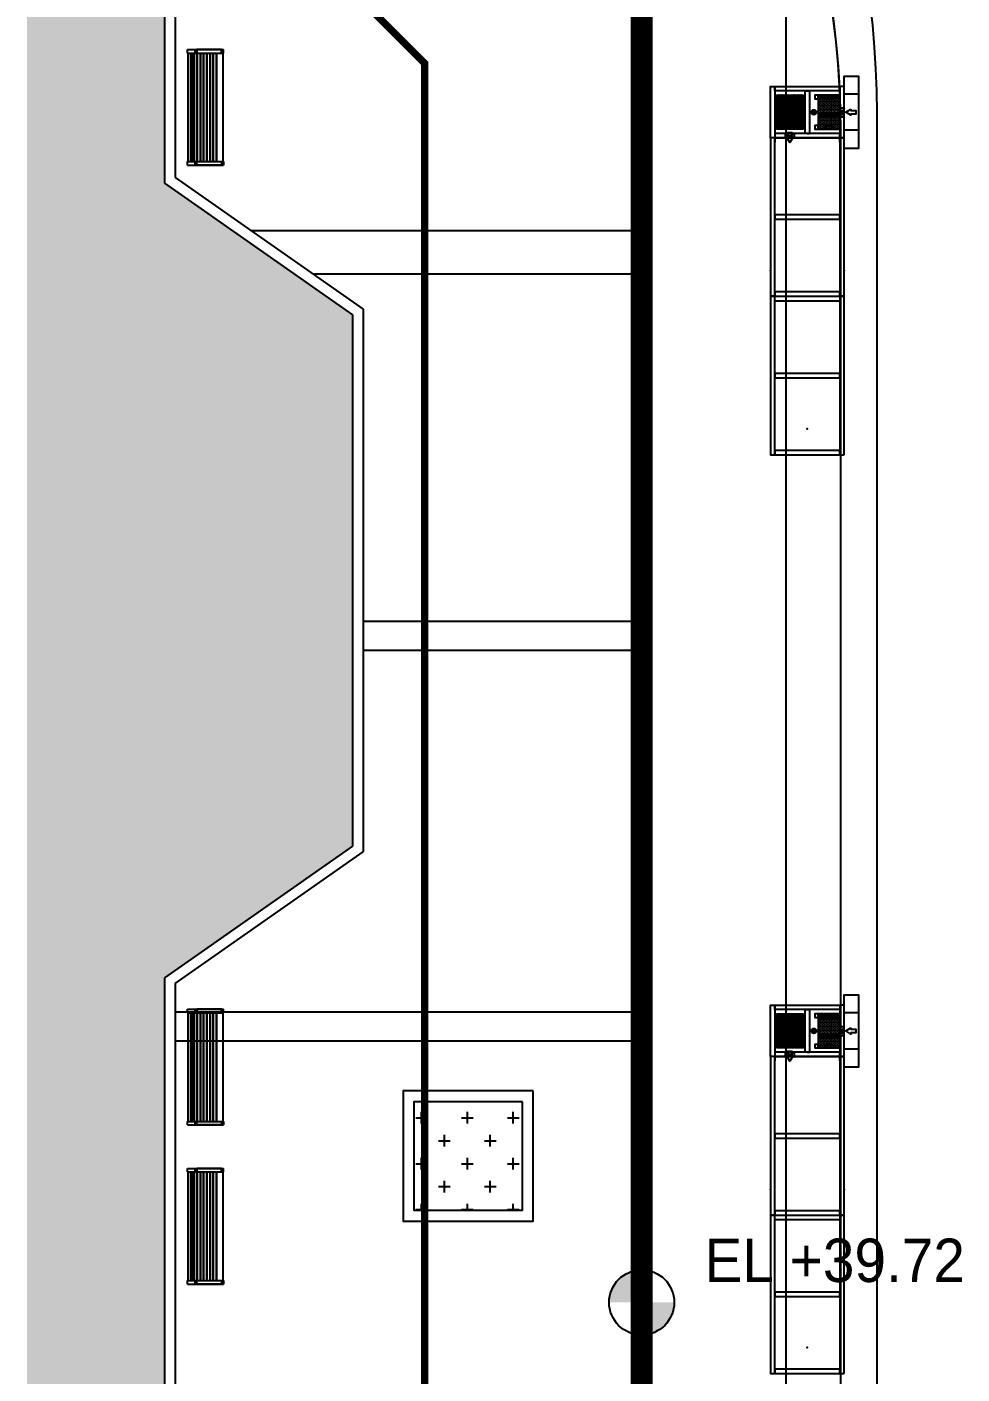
# Model space of a CAD drawing. Header units: millimetres. Extents: x -58335 to 291665, y -66693 to 213307.
# Drawn here: x 196383 to 209313, y 131122 to 149744 of the extents above; entities that cross this region are included whole.
import ezdxf
from ezdxf.xclip import XClip

# ---------------------------------------------------------------- set-up
doc = ezdxf.new("R2010")
doc.units = ezdxf.units.MM
doc.header["$LTSCALE"] = 1000
doc.header["$XCLIPFRAME"] = 0
for name, pattern in [('X-SITE$0$HID', [2.8, 1.8, -1]), ('X-SITE$0$HIDDEN', [0.375, 0.25, -0.125]), ('X-SITE$0$HIDDEN2', [4.75, 3.17, -1.58]), ('X-SITE$0$PHANTOM2', [1.25, 0.625, -0.125, 0.125, -0.125, 0.125, -0.125])]:
    doc.linetypes.add(name, pattern=pattern)
for name, color, linetype in [('X-SITE$0$-MY-계획선', 253, 'Continuous'), ('X-SITE$0$-MY-녹지', 254, 'Continuous'), ('X-SITE$0$-MY-보조선', 253, 'Continuous'), ('X-SITE$0$-MY-시설선', 254, 'Continuous'), ('X-SITE$0$-MY-시설선 wood', 254, 'Continuous'), ('X-SITE$0$-MY-포장선', 254, 'Continuous'), ('X-SITE$0$-보도선', 7, 'Continuous'), ('X-SITE$0$A-BOUNDARY(PLAN)', 2, 'X-SITE$0$PHANTOM2'), ('X-SITE$0$A-SYM-LEVEL', 7, 'Continuous'), ('X-SITE$0$A-TEXT-NOTE', 7, 'Continuous'), ('X-SITE$0$A-전기충전기', 1, 'Continuous'), ('X-SITE$0$식물재배화분', 253, 'Continuous'), ('X-SITE$0$차선계획', 7, 'Continuous')]:
    doc.layers.add(name, color=color, linetype=linetype)
doc.layers.add('X-SITE$0$-변경 블럭 외곽-', color=252, linetype='Continuous', lineweight=0)
for name, color, linetype, plot in [('X-SITE$0$NOPLOT', 193, 'Continuous', False), ('X-SITE$0$건축한계선(3m)', 193, 'Continuous', False), ('X-SITE$0$차량출입불허구간', 193, 'Continuous', False)]:
    doc.layers.add(name, color=color, linetype=linetype, plot=plot)
doc.styles.add('X-SITE$0$Gtx', font='')
doc.styles.get('X-SITE$0$Gtx').set_extended_font_data('Dotum')
pattern_1 = [(0, (-29382.5, 14650.24), (317.5, 317.5), [158.75, -476.25]), (90, (-29303.13, 14570.87), (-317.5, 317.5), [158.75, -476.25])]

# ---------------------------------------------------------------- blocks, each defined once
blk = doc.blocks.new('X-SITE$0$JMP-001')
at = {"layer": 'X-SITE$0$-MY-시설선'}
for p, q in [((-750, 493), (-800, 493)), ((-800, 493), (-800, -7)), ((-750, 383), (-800, 383)), ((-750, 493), (-750, -7)), ((800, 493), (750, 493)), ((750, 493), (750, -7)), ((800, 383), (750, 383)), ((800, 493), (800, -7)), ((-750, -7), (-800, -7)), ((750, -7), (800, -7))]:
    blk.add_line(p, q, dxfattribs=at)
at = {"layer": 'X-SITE$0$-MY-시설선 wood'}
for p, q in [((750, 480), (-750, 480)), ((750, 444), (-750, 444)), ((750, 429), (-750, 429)), ((750, 427), (-750, 427)), ((750, 417), (-750, 417)), ((750, 416), (-750, 416)), ((750, 405), (-750, 405)), ((750, 404), (-750, 404)), ((750, 394), (-750, 394)), ((750, 357), (-750, 357)), ((750, 353), (-750, 353)), ((750, 313), (-750, 313)), ((750, 308), (-750, 308)), ((750, 268), (-750, 268)), ((750, 264), (-750, 264)), ((750, 224), (-750, 224)), ((750, 220), (-750, 220)), ((750, 179), (-750, 179)), ((750, 175), (-750, 175)), ((750, 135), (-750, 135)), ((750, 131), (-750, 131)), ((750, 90), (-750, 90)), ((750, 86), (-750, 86)), ((750, 0), (-750, 0))]:
    blk.add_line(p, q, dxfattribs=at)
for points in [[(-800, 364), (-750, 364), (-750, 23), (-800, 23)], [(800, 364), (750, 364), (750, 23), (800, 23)]]:
    blk.add_lwpolyline(points, close=True, dxfattribs=at)
blk = doc.blocks.new('X-SITE$0$240910_L-1F')
at = {"layer": 'X-SITE$0$-MY-녹지'}
h = blk.add_hatch(dxfattribs=at)
h.set_pattern_fill('CROSS', color=256, scale=50, style=2)
h.set_pattern_definition(pattern_1)
h.paths.add_polyline_path([(172500, 131894), (171500, 132894), (171500, 140773), (168900, 142593), (168900, 151250), (171500, 153070), (171500, 160414), (168900, 162234), (168900, 167279), (167000, 169179), (167000, 125655), (172500, 125655)])
h = blk.add_hatch(dxfattribs=at)
h.set_pattern_fill('CROSS', color=256, scale=50, style=2)
h.set_pattern_definition(pattern_1)
h.paths.add_polyline_path([(172500, 131894), (171500, 132894), (171500, 140773), (168900, 142593), (168900, 151250), (171500, 153070), (171500, 160414), (168900, 162234), (168900, 167279), (167000, 169179), (167000, 125655), (172500, 125655)])
h = blk.add_hatch(dxfattribs=at)
h.set_pattern_fill('CROSS', color=256, scale=50, style=2)
h.set_pattern_definition(pattern_1)
h.paths.add_polyline_path([(173850, 149536), (172350, 149536), (172350, 148036), (173850, 148036)])
h = blk.add_hatch(dxfattribs=at)
h.set_pattern_fill('CROSS', color=256, scale=50, style=2)
h.set_pattern_definition(pattern_1)
h.paths.add_polyline_path([(173850, 149536), (172350, 149536), (172350, 148036), (173850, 148036)])
h = blk.add_hatch(dxfattribs=at)
h.set_pattern_fill('CROSS', color=256, scale=50, style=2)
h.set_pattern_definition(pattern_1)
h.paths.add_polyline_path([(173850, 149536), (172350, 149536), (172350, 148036), (173850, 148036)])
h = blk.add_hatch(dxfattribs=at)
h.set_pattern_fill('CROSS', color=256, scale=50, style=2)
h.set_pattern_definition(pattern_1)
h.paths.add_polyline_path([(173850, 149536), (172350, 149536), (172350, 148036), (173850, 148036)])
at = {"layer": 'X-SITE$0$-MY-계획선'}
for p, q in [((169050, 167342), (169050, 162313)), ((169050, 167342), (169050, 162313)), ((169050, 162313), (171650, 160492)), ((169050, 162313), (171650, 160492)), ((171650, 160492), (171650, 152992)), ((171650, 160492), (171650, 152992)), ((169050, 151171), (171650, 152992)), ((169050, 151171), (171650, 152992)), ((169050, 151171), (169050, 142671)), ((169050, 151171), (169050, 142671))]:
    blk.add_line(p, q, dxfattribs=at)
blk.add_lwpolyline([(174000, 149686), (172200, 149686), (172200, 147886), (174000, 147886)], close=True, dxfattribs=at)
blk.add_lwpolyline([(174000, 149686), (172200, 149686), (172200, 147886), (174000, 147886)], close=True, dxfattribs=at)
at = {"layer": 'X-SITE$0$-MY-보조선'}
for p, q in [((168900, 167279), (168900, 162234)), ((168900, 167279), (168900, 162234)), ((168900, 162234), (171500, 160414)), ((168900, 162234), (171500, 160414)), ((171500, 160414), (171500, 153070)), ((171500, 160414), (171500, 153070)), ((171500, 153070), (168900, 151250)), ((171500, 153070), (168900, 151250)), ((168900, 151250), (168900, 142593)), ((168900, 151250), (168900, 142593))]:
    blk.add_line(p, q, dxfattribs=at)
blk.add_lwpolyline([(173850, 149536), (172350, 149536), (172350, 148036), (173850, 148036)], close=True, dxfattribs=at)
blk.add_lwpolyline([(173850, 149536), (172350, 149536), (172350, 148036), (173850, 148036)], close=True, dxfattribs=at)
blk.add_lwpolyline([(173850, 149536), (172350, 149536), (172350, 148036), (173850, 148036)], close=True, dxfattribs=at)
blk.add_lwpolyline([(173850, 149536), (172350, 149536), (172350, 148036), (173850, 148036)], close=True, dxfattribs=at)
at = {"layer": 'X-SITE$0$-MY-포장선'}
for points in [[(170095, 161581), (175500, 161581)], [(170095, 161581), (175500, 161581)], [(170952, 160981), (175500, 160981)], [(170952, 160981), (175500, 160981)], [(171650, 156181), (175500, 156181)], [(171650, 156181), (175500, 156181)], [(171650, 155781), (175500, 155781)], [(171650, 155781), (175500, 155781)], [(169050, 150781), (175500, 150781)], [(169050, 150781), (175500, 150781)], [(169050, 150381), (175500, 150381)], [(169050, 150381), (175500, 150381)]]:
    blk.add_lwpolyline(points, dxfattribs=at)
at = {"layer": 'X-SITE$0$-MY-시설선', "rotation": 90}
for p, xscale in [((169711, 163283), -1.00000000000003), ((169711, 163283), -1.000000000000029), ((169711, 150016), -1.00000000000003), ((169711, 150016), -1.000000000000029), ((169711, 147816), -1.00000000000003), ((169711, 147816), -1.000000000000029)]:
    blk.add_blockref('X-SITE$0$JMP-001', p, dxfattribs=dict(at, xscale=xscale))
blk = doc.blocks.new('X-SITE$0$A$C58c92af8')
at = {"layer": 'X-SITE$0$-보도선'}
blk.add_line((497736, 454906), (497736, 292099), dxfattribs=at)
at = {"layer": 'X-SITE$0$-보도선', "color": 252}
blk.add_lwpolyline([(385957, 466906), (485736, 466906, -0.414214), (497736, 454906), (497736, 292099, -0.414214), (485736, 280099), (431757, 280099)], format="xyb", dxfattribs=at)
at = {"layer": 'X-SITE$0$-보도선'}
blk.add_arc((485736, 454906), 12000, 0, 90, dxfattribs=at)
at = {"layer": 'X-SITE$0$NOPLOT', "color": 251, "lineweight": 0}
blk.add_lwpolyline([(487915, 282849), (494986, 289920), (494986, 457085), (487915, 464156), (324557, 464156), (317486, 457085), (317486, 289920), (324557, 282849)], close=True, dxfattribs=at)
at = {"layer": 'X-SITE$0$차선계획', "color": 252}
blk.add_lwpolyline([(385949, 467406), (485986, 467406, -0.414214), (498236, 455156), (498236, 291849, -0.414214), (485986, 279599), (431757, 279599)], format="xyb", dxfattribs=at)
blk = doc.blocks.new('X-SITE$0$A$Cae67b6b8')
blk.add_lwpolyline([(172429, -39000), (172429, -6243), (164186, 2000), (131429, 2000)])
blk = doc.blocks.new('X-SITE$0$s2')
at = {"layer": 'X-SITE$0$식물재배화분'}
h = blk.add_hatch(dxfattribs=at)
h.set_pattern_fill('HEX', color=8, scale=0.05, style=0)
h.set_pattern_definition([(180, (0.93054, -0.26), (0, -0.01082532), [0.00625, -0.0125]), (300, (0.93054, -0.26), (0.009375, 0.00541266), [0.00625, -0.0125]), (240, (0.92429, -0.26), (0.009375, -0.00541266), [0.00625, -0.0125])])
h.paths.add_polyline_path([(-0.234, -0.261), (-0.234, -0.559), (0.234, -0.559), (0.234, -0.261)])
h = blk.add_hatch(dxfattribs=at)
h.set_pattern_fill('HONEY', color=8, scale=0.1, style=0)
h.set_pattern_definition([(180, (256.349269, -34.993789), (-0.01875, -0.0108253175), [0.0125, -0.025]), (300, (256.349269, -34.993789), (0.01874999996, -0.01082531757), [0.0125, -0.025]), (240, (256.349269, -34.993789), (-4e-11, -0.02165063507), [-0.025, 0.0125])])
h.paths.add_polyline_path([(0.235, -0.939), (0.235, -0.762), (-0.235, -0.762), (-0.235, -0.939)])
h = blk.add_hatch(dxfattribs=at)
h.set_pattern_fill('HONEY', color=8, scale=0.1, style=0)
h.set_pattern_definition([(180, (256.349269, -35.191289), (-0.01875, -0.0108253175), [0.0125, -0.025]), (300, (256.349269, -35.191289), (0.01874999996, -0.01082531757), [0.0125, -0.025]), (240, (256.349269, -35.191289), (-4e-11, -0.02165063507), [-0.025, 0.0125])])
h.paths.add_polyline_path([(0.235, -1.137), (0.235, -0.959), (-0.235, -0.959), (-0.235, -1.137)])
at = {"layer": 'X-SITE$0$식물재배화분', "color": 8}
for p, q in [((0.235, -0.26), (-0.235, -0.26)), ((-0.235, -0.26), (-0.235, -0.56)), ((0.234, -0.261), (-0.234, -0.261)), ((-0.234, -0.261), (-0.234, -0.559)), ((0.234, -0.559), (0.234, -0.261)), ((0.235, -0.56), (0.235, -0.26)), ((-0.235, -0.56), (0.235, -0.56)), ((-0.234, -0.559), (0.234, -0.559)), ((-0.235, -1.137), (-0.235, -0.762)), ((-0.235, -0.762), (0.235, -0.762)), ((0.235, -0.762), (0.235, -1.137)), ((0.235, -1.137), (-0.235, -1.137))]:
    blk.add_line(p, q, dxfattribs=at)
at = {"layer": 'X-SITE$0$식물재배화분'}
for p, q in [((0.415, -0.26), (0.355, -0.26)), ((0.355, -0.26), (0.355, -1.16)), ((0.295, -0.71), (0.295, -0.68)), ((0.295, -0.71), (0.295, -0.74)), ((0.355, -1.16), (0.415, -1.16))]:
    blk.add_line(p, q, dxfattribs=at)
at = {"layer": 'X-SITE$0$식물재배화분', "linetype": 'X-SITE$0$HIDDEN', "ltscale": 3}
for p, q in [((2.605, -1.16), (2.605, -0.26)), ((0.356, -0.888), (0.295, -0.888)), ((0.355, -1.013), (0.295, -1.013))]:
    blk.add_line(p, q, dxfattribs=at)
at = {"layer": 'X-SITE$0$식물재배화분', "color": 8}
for points in [[(0.5, -0.2), (-0.5, -0.2), (-0.5, 0), (0.5, 0)], [(-0.235, -0.56), (-0.235, -0.606), (-0.185, -0.606), (-0.185, -0.56)], [(0.185, -0.56), (0.185, -0.606), (0.235, -0.606), (0.235, -0.56)]]:
    blk.add_lwpolyline(points, close=True, dxfattribs=at)
at = {"layer": 'X-SITE$0$식물재배화분', "color": 8, "linetype": 'X-SITE$0$HIDDEN2', "ltscale": 0.2}
for points in [[(-0.25, 0), (-0.25, 0), (-0.25, -0.2)], [(0.25, 0), (0.25, 0), (0.25, -0.2)]]:
    blk.add_lwpolyline(points, dxfattribs=at)
at = {"layer": 'X-SITE$0$식물재배화분', "color": 7}
for points in [[(-0.043, -0.107), (-0.026, -0.107), (-0.026, -0.037), (0.026, -0.037), (0.026, -0.107), (0.043, -0.107), (0, -0.175)], [(0.35, -0.994), (0.35, -0.977), (0.28, -0.977), (0.28, -0.925), (0.35, -0.925), (0.35, -0.909), (0.418, -0.951)]]:
    blk.add_lwpolyline(points, close=True, dxfattribs=at)
at = {"layer": 'X-SITE$0$식물재배화분'}
for points in [[(-0.355, -0.26), (0.355, -0.26), (0.355, -0.2), (-0.355, -0.2)], [(-0.295, -1.16), (-0.355, -1.16), (-0.355, -0.26), (-0.295, -0.26)], [(0.355, -1.16), (0.355, -0.26), (0.295, -0.26), (0.295, -1.16)], [(2.545, -0.2), (0.355, -0.2), (0.355, -0.26), (2.545, -0.26)], [(4.735, -0.2), (2.545, -0.2), (2.545, -0.26), (4.735, -0.26)], [(4.735, -1.16), (4.735, -0.26), (4.675, -0.26), (4.675, -1.16)], [(0.295, -0.74), (-0.295, -0.74), (-0.295, -0.68), (0.295, -0.68)], [(0.355, -1.22), (-0.355, -1.22), (-0.355, -1.16), (0.355, -1.16)], [(2.545, -1.16), (0.355, -1.16), (0.355, -1.22), (2.545, -1.22)], [(4.735, -1.16), (2.545, -1.16), (2.545, -1.22), (4.735, -1.22)]]:
    blk.add_lwpolyline(points, close=True, dxfattribs=at)
at = {"layer": 'X-SITE$0$식물재배화분', "color": 8}
for points in [[(-0.234, -0.463), (-0.194, -0.463, 0.414214), (-0.181, -0.45), (-0.181, -0.37, 0.414214), (-0.194, -0.358), (-0.234, -0.358)], [(-0.234, -0.363), (-0.194, -0.363, -0.414214), (-0.186, -0.37), (-0.186, -0.45, -0.414214), (-0.194, -0.458), (-0.234, -0.458)], [(0.234, -0.463), (0.194, -0.463, -0.414214), (0.182, -0.45), (0.182, -0.37, -0.414214), (0.194, -0.358), (0.234, -0.358)], [(0.234, -0.363), (0.194, -0.363, 0.414214), (0.187, -0.37), (0.187, -0.45, 0.414214), (0.194, -0.458), (0.234, -0.458)]]:
    blk.add_lwpolyline(points, format="xyb", dxfattribs=at)
at = {"layer": 'X-SITE$0$식물재배화분', "linetype": 'X-SITE$0$HIDDEN', "ltscale": 3}
for points in [[(-0.062, -0.26), (-0.062, -0.2)], [(0.063, -0.2), (-0.062, -0.26)], [(-0.062, -0.2), (0.063, -0.26)], [(0.063, -0.26), (0.063, -0.2)], [(0.295, -1.013), (0.356, -0.888)], [(0.355, -1.013), (0.295, -0.888)]]:
    blk.add_lwpolyline(points, dxfattribs=at)
for points in [[(1.48, -0.26), (1.42, -0.26), (1.42, -1.16), (1.48, -1.16)], [(2.545, -1.16), (2.545, -0.26), (2.485, -0.26), (2.485, -1.16)], [(3.67, -0.26), (3.61, -0.26), (3.61, -1.16), (3.67, -1.16)]]:
    blk.add_lwpolyline(points, close=True, dxfattribs=at)
at = {"layer": 'X-SITE$0$식물재배화분', "color": 8}
for points in [[(0.035, -0.62), (-0.035, -0.62)], [(0, -0.655), (0, -0.585)], [(0.235, -0.939), (-0.235, -0.939)], [(0.235, -0.959), (-0.235, -0.959)]]:
    blk.add_lwpolyline(points, dxfattribs=at)
for centre, radius in [((-0.231, -0.36), 0.0025), ((0.232, -0.36), 0.0025), ((-0.231, -0.46), 0.0025), ((0.232, -0.46), 0.0025), ((0, -0.62), 0.035), ((0, -0.62), 0.03)]:
    blk.add_circle(centre, radius, dxfattribs=at)
at = {"layer": 'X-SITE$0$식물재배화분'}
for p in [(2.19, -0.2), (4.375, -0.71), (2.19, -1.22)]:
    blk.add_point(p, dxfattribs=at)
blk = doc.blocks.new('X-SITE$0$A$C2afb0e87')
at = {"layer": 'X-SITE$0$식물재배화분', "lineweight": 0, "xscale": 1000, "yscale": 1000, "zscale": 1000, "rotation": 270}
for p in [(173429, -8990), (173429, -21690)]:
    blk.add_blockref('X-SITE$0$s2', p, dxfattribs=at)
blk = doc.blocks.new('X-SITE$0$sym_level')
at = {"layer": 'X-SITE$0$A-SYM-LEVEL'}
h = blk.add_hatch(color=256, dxfattribs=at)
h.paths.add_polyline_path([(0, 450, 0.414214), (-450, 0), (0, 0)])
h.paths.add_polyline_path([(450, 0), (0, 0), (0, -450, 0.414214)])
blk.add_line((0, 900), (0, -900), dxfattribs=at)
blk.add_circle((0, 0), 450, dxfattribs=at)

msp = doc.modelspace()

# ---------------------------------------------------------------- linework, layer by layer
at = {"layer": 'X-SITE$0$-변경 블럭 외곽-', "color": 8, "lineweight": 0, "elevation": 0}
msp.add_lwpolyline([(204882.5, 150483.9), (197811.4, 157555), (34453.6, 157555), (27382.5, 150484), (27382.5, -16680.8), (34453.6, -23751.8), (197811.4, -23751.8), (204882.5, -16680.8), (204882.5, 150483.9)], dxfattribs=at)
at = {"layer": 'X-SITE$0$A-BOUNDARY(PLAN)', "color": 2, "ltscale": 5, "const_width": 300, "elevation": 0}
msp.add_lwpolyline([(204882.5, 150483.9), (197811.4, 157555), (34453.6, 157555), (27382.5, 150484), (27382.5, -16680.8), (34453.6, -23751.8), (197811.4, -23751.8), (204882.5, -16680.8), (204882.5, 150483.9)], dxfattribs=at)
at = {"layer": 'X-SITE$0$A-BOUNDARY(PLAN)', "color": 2, "ltscale": 5, "const_width": 100, "elevation": 0}
msp.add_lwpolyline([(196568.8, 154555), (35696.2, 154555), (30382.5, 149241.3), (30382.5, -15438.1), (35696.2, -20751.8), (196568.8, -20751.8), (201882.5, -15438.1), (201882.5, 149241.3)], close=True, dxfattribs=at)
at = {"layer": 'X-SITE$0$건축한계선(3m)', "linetype": 'X-SITE$0$HID', "lineweight": 0, "elevation": 0}
for points in [[(35696.2, -20751.8), (196568.8, -20751.8), (201882.5, -15438.1), (201882.5, 149241.3), (196568.8, 154555)], [(196568.8, -20751.8), (201882.5, -15438.1), (201882.5, 149241.3), (196568.8, 154555)]]:
    msp.add_lwpolyline(points, dxfattribs=at)

# ---------------------------------------------------------------- block references
msp.add_blockref('X-SITE$0$240910_L-1F', (29382.5, -14650.2))
at = {"layer": 'X-SITE$0$A-SYM-LEVEL'}
msp.add_blockref('X-SITE$0$sym_level', (204882.5, 132113.5), dxfattribs=at)
at = {"layer": 'X-SITE$0$A-전기충전기'}
ref = msp.add_blockref('X-SITE$0$A$C58c92af8', (-290103.4, -306600.6), dxfattribs=at)
XClip(ref).set_block_clipping_path([(231768.3252820689, 239907.43377654), (581768.3252820689, 519907.4337765401)])
at = {"layer": 'X-SITE$0$식물재배화분'}
msp.add_blockref('X-SITE$0$A$C2afb0e87', (34453.6, 157555), dxfattribs=at)
at = {"layer": 'X-SITE$0$차량출입불허구간', "linetype": 'X-SITE$0$HID'}
msp.add_blockref('X-SITE$0$A$Cae67b6b8', (34453.6, 157555), dxfattribs=at)

# ---------------------------------------------------------------- texts
at = {"layer": 'X-SITE$0$A-TEXT-NOTE', "color": 1, "style": 'X-SITE$0$Gtx'}
msp.add_text('EL +39.72', height=600, dxfattribs=at).set_placement((205751.4, 132394.8))

doc.saveas('drawing.dxf')
